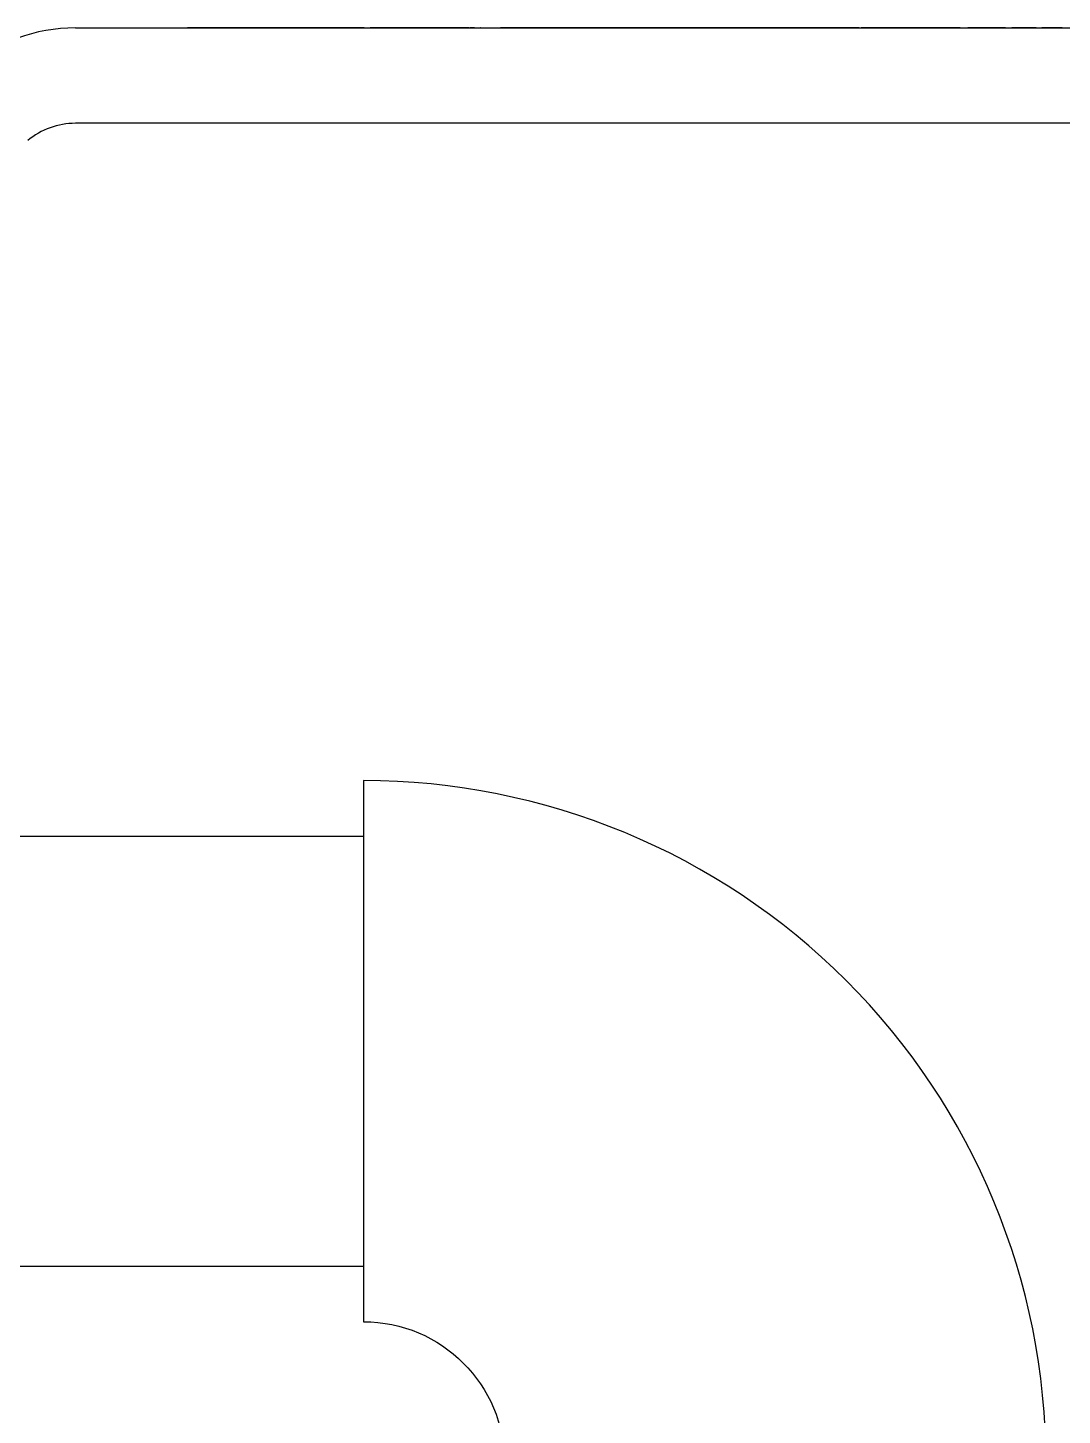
# Model space of a CAD drawing. Extents: x -2975 to 7327, y -1166 to 1029.
# Drawn here: x 5926.2 to 5975, y -152.1 to -86.6 of the extents above; entities that cross this region are included whole.
import ezdxf

# ---------------------------------------------------------------- set-up
doc = ezdxf.new("R2010")
doc.units = 0
doc.layers.add('legint', color=4, linetype='Continuous')
doc.layers.add('PLAMPING', color=5, linetype='Continuous')

# ---------------------------------------------------------------- blocks, each defined once
blk = doc.blocks.new('A$C60660C13')
at = {"layer": 'PLAMPING'}
for p, q in [((3038.204572588847, -216.9197535449402), (3092.896969874845, -216.9197535449402)), ((3043.569728670854, -216.9097535449428), (3043.492805593859, -216.9097535449428)), ((3043.492805593859, -216.9097535449428), (3043.492805593859, -216.9197535449402)), ((3043.762036363886, -216.9097535449428), (3043.569728670854, -216.9097535449428)), ((3043.569728670854, -216.9097535449428), (3043.569728670854, -216.9197535449402)), ((3044.114199824889, -216.9097535449428), (3043.762036363886, -216.9097535449428)), ((3043.762036363886, -216.9097535449428), (3043.762036363886, -216.9197535449402)), ((3044.313418574847, -216.9097535449428), (3044.114199824889, -216.9097535449428)), ((3044.114199824889, -216.9097535449428), (3044.114199824889, -216.9197535449402)), ((3044.665882516846, -216.9097535449428), (3044.313418574847, -216.9097535449428)), ((3044.313418574847, -216.9097535449428), (3044.313418574847, -216.9197535449402)), ((3044.858190209879, -216.9097535449428), (3044.665882516846, -216.9097535449428)), ((3044.665882516846, -216.9097535449428), (3044.665882516846, -216.9197535449402)), ((3044.961255113866, -216.9097535449428), (3044.858190209879, -216.9097535449428)), ((3044.858190209879, -216.9097535449428), (3044.858190209879, -216.9197535449402)), ((3045.165882516857, -216.9097535449428), (3044.961255113866, -216.9097535449428)), ((3044.961255113866, -216.9097535449428), (3044.961255113866, -216.9197535449402)), ((3045.316423382882, -216.9097535449428), (3045.165882516857, -216.9097535449428)), ((3045.165882516857, -216.9097535449428), (3045.165882516857, -216.9197535449402)), ((3045.880726266886, -216.9097535449428), (3045.316423382882, -216.9097535449428)), ((3045.316423382882, -216.9097535449428), (3045.316423382882, -216.9197535449402)), ((3046.031267132866, -216.9097535449428), (3045.880726266886, -216.9097535449428)), ((3045.880726266886, -216.9097535449428), (3045.880726266886, -216.9197535449402)), ((3046.236195016853, -216.9097535449428), (3046.031267132866, -216.9097535449428)), ((3046.031267132866, -216.9097535449428), (3046.031267132866, -216.9197535449402)), ((3046.236195016853, -216.9097535449428), (3046.236195016853, -216.9197535449402)), ((3046.242805593874, -216.9097535449428), (3046.239600465878, -216.9097535449428)), ((3046.239600465878, -216.9097535449428), (3046.239600465878, -216.9197535449402)), ((3046.482889728849, -216.9097535449428), (3046.242805593874, -216.9097535449428)), ((3046.242805593874, -216.9097535449428), (3046.242805593874, -216.9197535449402)), ((3046.798695016877, -216.9097535449428), (3046.482889728849, -216.9097535449428)), ((3046.482889728849, -216.9097535449428), (3046.482889728849, -216.9197535449402)), ((3046.850377162445, -216.9097544198085), (3046.798692782885, -216.9097544198085)), ((3046.902059654848, -216.9097535449428), (3046.850377709869, -216.9097535449428)), ((3046.850377709869, -216.9097535449428), (3046.850377709869, -216.9197535449402)), ((3047.220570016861, -216.9097535449428), (3046.902059654848, -216.9097535449428)), ((3047.454344055858, -216.9097535449428), (3047.220570016861, -216.9097535449428)), ((3047.220570016861, -216.9097535449428), (3047.220570016861, -216.9197535449402)), ((3047.838959439877, -216.9097535449428), (3047.454344055858, -216.9097535449428)), ((3047.454344055858, -216.9097535449428), (3047.454344055858, -216.9197535449402)), ((3047.838959439877, -216.9097535449428), (3047.838959439877, -216.9197535449402)), ((3047.973576625372, -216.9097544198085), (3047.838960727221, -216.9097544198085)), ((3047.973574824845, -216.9097535449428), (3047.973574824845, -216.9197535449402)), ((3048.050499995724, -216.9097544198085), (3047.973576625372, -216.9097544198085)), ((3048.492805593877, -216.9097535449428), (3048.050497901885, -216.9097535449428)), ((3048.050497901885, -216.9097535449428), (3048.050497901885, -216.9197535449402)), ((3048.685113286864, -216.9097535449428), (3048.492805593877, -216.9097535449428)), ((3048.492805593877, -216.9097535449428), (3048.492805593877, -216.9197535449402)), ((3049.127420978856, -216.9097535449428), (3048.685113286864, -216.9097535449428)), ((3048.685113286864, -216.9097535449428), (3048.685113286864, -216.9197535449402)), ((3049.127420978856, -216.9097535449428), (3049.127420978856, -216.9197535449402)), ((3049.300499995706, -216.9097544198085), (3049.127422412402, -216.9097544198085)), ((3050.300497901889, -216.9097535449428), (3049.300497901867, -216.9097535449428)), ((3049.300497901867, -216.9097535449428), (3049.300497901867, -216.9197535449402)), ((3050.300497901889, -216.9097535449428), (3050.300497901889, -216.9197535449402)), ((3050.377422412384, -216.9097544198085), (3050.300499042031, -216.9097544198085)), ((3050.377420978883, -216.9097535449428), (3050.377420978883, -216.9197535449402)), ((3050.531269153134, -216.9097544198085), (3050.377422412384, -216.9097544198085)), ((3050.723574824859, -216.9097535449428), (3050.531267132873, -216.9097535449428)), ((3050.531267132873, -216.9097535449428), (3050.531267132873, -216.9197535449402)), ((3051.075738286862, -216.9097535449428), (3050.723574824859, -216.9097535449428)), ((3050.723574824859, -216.9097535449428), (3050.723574824859, -216.9197535449402)), ((3051.274957036866, -216.9097535449428), (3051.075738286862, -216.9097535449428)), ((3051.075738286862, -216.9097535449428), (3051.075738286862, -216.9197535449402)), ((3051.627420978865, -216.9097535449428), (3051.274957036866, -216.9097535449428)), ((3051.274957036866, -216.9097535449428), (3051.274957036866, -216.9197535449402)), ((3051.819728670852, -216.9097535449428), (3051.627420978865, -216.9097535449428)), ((3051.627420978865, -216.9097535449428), (3051.627420978865, -216.9197535449402)), ((3051.819728670852, -216.9097535449428), (3051.819728670852, -216.9197535449402)), ((3051.819730838314, -216.9097544198085), (3052.108188708779, -216.9097544198085)), ((3052.300497901887, -216.9097535449428), (3052.108190209855, -216.9097535449428)), ((3052.108190209855, -216.9097535449428), (3052.108190209855, -216.9197535449402)), ((3052.628923382871, -216.9097535449428), (3052.300497901887, -216.9097535449428)), ((3052.300497901887, -216.9097535449428), (3052.300497901887, -216.9197535449402)), ((3052.628923382871, -216.9097535449428), (3052.628923382871, -216.9197535449402)), ((3053.108192523495, -216.9097544198085), (3052.628923495785, -216.9097544198085)), ((3053.20975270988, -216.9097535449428), (3053.108190209877, -216.9097535449428)), ((3053.108190209877, -216.9097535449428), (3053.108190209877, -216.9197535449402)), ((3053.59466857485, -216.9097535449428), (3053.20975270988, -216.9097535449428)), ((3053.20975270988, -216.9097535449428), (3053.20975270988, -216.9197535449402)), ((3053.685113286882, -216.9097535449428), (3053.59466857485, -216.9097535449428)), ((3053.59466857485, -216.9097535449428), (3053.59466857485, -216.9197535449402)), ((3053.915883143917, -216.9097544198085), (3053.685113032815, -216.9097544198085)), ((3053.685113286882, -216.9097535449428), (3053.685113286882, -216.9197535449402)), ((3053.915882516866, -216.9097535449428), (3053.915882516866, -216.9197535449402)), ((3054.242807467926, -216.9097544198085), (3053.915883143917, -216.9097544198085)), ((3054.242805593866, -216.9097535449428), (3054.242805593866, -216.9197535449402)), ((3054.415882516877, -216.9097535449428), (3054.242805593866, -216.9097535449428)), ((3054.954344055885, -216.9097535449428), (3054.415882516877, -216.9097535449428)), ((3054.415882516877, -216.9097535449428), (3054.415882516877, -216.9197535449402)), ((3055.28126819945, -216.9097544198085), (3054.954343875396, -216.9097544198085)), ((3054.954344055885, -216.9097535449428), (3054.954344055885, -216.9197535449402)), ((3055.281267132886, -216.9097535449428), (3055.281267132886, -216.9197535449402)), ((3055.454344055851, -216.9097535449428), (3055.281267132886, -216.9097535449428)), ((3055.454344055851, -216.9097535449428), (3055.454344055851, -216.9197535449402)), ((3055.652361949432, -216.9097544198085), (3055.454345782754, -216.9097544198085)), ((3055.652360882867, -216.9097535449428), (3055.652360882867, -216.9197535449402)), ((3055.87741955137, -216.9097544198085), (3055.652361949432, -216.9097544198085)), ((3056.011735042101, -216.9097544198085), (3055.87741955137, -216.9097544198085)), ((3055.877420978867, -216.9097535449428), (3055.877420978867, -216.9197535449402)), ((3056.319728930975, -216.9097544198085), (3056.011735042101, -216.9097544198085)), ((3056.011735882884, -216.9097535449428), (3056.011735882884, -216.9197535449402)), ((3056.319728670859, -216.9097535449428), (3056.319728670859, -216.9197535449402)), ((3056.762038310534, -216.9097544198085), (3056.319728930975, -216.9097544198085)), ((3056.762036363852, -216.9097535449428), (3056.762036363852, -216.9197535449402)), ((3056.858190209868, -216.9097535449428), (3056.809472260874, -216.9097535449428)), ((3056.809472260874, -216.9097535449428), (3056.809472260874, -216.9197535449402)), ((3057.029567696735, -216.9097535449428), (3056.858190209868, -216.9097535449428)), ((3056.858190209868, -216.9097535449428), (3056.858190209868, -216.9197535449402)), ((3057.029567696735, -216.9197535449402), (3057.029567696735, -216.9097535449428)), ((3057.029567798144, -216.9097544198085), (3057.289019664312, -216.9097544198085)), ((3057.289019664312, -216.9097544198085), (3057.32309444761, -216.9097544198085)), ((3057.335034084462, -216.9097535449428), (3057.323094229831, -216.9097535449428)), ((3057.323094229831, -216.9197535449402), (3057.323094229831, -216.9097535449428)), ((3057.335034084462, -216.9197535449402), (3057.335034084462, -216.9097535449428)), ((3057.335034450079, -216.9097544198085), (3058.258434375283, -216.9097544198085)), ((3058.27796184385, -216.9097535449428), (3058.258432430602, -216.9097535449428)), ((3058.258432430602, -216.9197535449402), (3058.258432430602, -216.9097535449428)), ((3058.842264728854, -216.9097535449428), (3058.27796184385, -216.9097535449428)), ((3058.27796184385, -216.9097535449428), (3058.27796184385, -216.9197535449402)), ((3058.992805593879, -216.9097535449428), (3058.842264728854, -216.9097535449428)), ((3058.842264728854, -216.9097535449428), (3058.842264728854, -216.9197535449402)), ((3059.012036363855, -216.9097535449428), (3058.992805593879, -216.9097535449428)), ((3058.992805593879, -216.9097535449428), (3058.992805593879, -216.9197535449402)), ((3059.152060401856, -216.9097535449428), (3059.012036363855, -216.9097535449428)), ((3059.012036363855, -216.9097535449428), (3059.012036363855, -216.9197535449402)), ((3059.536976266872, -216.9097535449428), (3059.152060401856, -216.9097535449428)), ((3059.152060401856, -216.9097535449428), (3059.152060401856, -216.9197535449402)), ((3059.550497901863, -216.9097535449428), (3059.536976266872, -216.9097535449428)), ((3059.536976266872, -216.9097535449428), (3059.536976266872, -216.9197535449402)), ((3059.74520943987, -216.9097535449428), (3059.550497901863, -216.9097535449428)), ((3059.550497901863, -216.9097535449428), (3059.550497901863, -216.9197535449402)), ((3059.838658412445, -216.9097544198085), (3059.745207866216, -216.9097544198085)), ((3060.108114322201, -216.9097544198085), (3059.838658412445, -216.9097544198085)), ((3059.838658959869, -216.9097535449428), (3059.838658959869, -216.9197535449402)), ((3060.10811407973, -216.9197535449402), (3060.10811407973, -216.9097535449428)), ((3060.108190616119, -216.9097544198085), (3060.108114322201, -216.9097544198085)), ((3060.973574824856, -216.9097535449428), (3060.108190209848, -216.9097535449428)), ((3060.108190209848, -216.9097535449428), (3060.108190209848, -216.9197535449402)), ((3061.031266292092, -216.9097544198085), (3060.97357376434, -216.9097544198085)), ((3060.973574824856, -216.9097535449428), (3060.973574824856, -216.9197535449402)), ((3061.165882516888, -216.9097535449428), (3061.031267132875, -216.9097535449428)), ((3061.031267132875, -216.9097535449428), (3061.031267132875, -216.9197535449402)), ((3061.595269282815, -216.9097544198085), (3061.165882190243, -216.9097544198085)), ((3061.165882516888, -216.9097535449428), (3061.165882516888, -216.9197535449402)), ((3062.050496181017, -216.9097544198085), (3061.595269282815, -216.9097544198085)), ((3061.595269536882, -216.9097535449428), (3061.595269536882, -216.9197535449402)), ((3062.300497901878, -216.9097535449428), (3062.050497901872, -216.9097535449428)), ((3062.050497901872, -216.9097535449428), (3062.050497901872, -216.9197535449402)), ((3062.473574824889, -216.9097535449428), (3062.300497901878, -216.9097535449428)), ((3062.300497901878, -216.9097535449428), (3062.300497901878, -216.9197535449402)), ((3062.674295978876, -216.9097535449428), (3062.473574824889, -216.9097535449428)), ((3062.473574824889, -216.9097535449428), (3062.473574824889, -216.9197535449402)), ((3062.723574824849, -216.9097535449428), (3062.674295978876, -216.9097535449428)), ((3062.674295978876, -216.9097535449428), (3062.674295978876, -216.9197535449402)), ((3062.723574824849, -216.9097535449428), (3062.723574824849, -216.9197535449402)), ((3063.152361949459, -216.9097544198085), (3062.723575671679, -216.9097544198085)), ((3063.152360882849, -216.9097535449428), (3063.152360882849, -216.9197535449402)), ((3063.502722819793, -216.9097544198085), (3063.152361949459, -216.9097544198085)), ((3063.502721459871, -216.9097535449428), (3063.502721459871, -216.9197535449402)), ((3063.608189662454, -216.9097544198085), (3063.502722819793, -216.9097544198085)), ((3063.752418597686, -216.9097544198085), (3063.608189662454, -216.9097544198085)), ((3063.608190209879, -216.9097535449428), (3063.608190209879, -216.9197535449402)), ((3064.358192523468, -216.9097544198085), (3063.752418597686, -216.9097544198085)), ((3063.75242097888, -216.9097535449428), (3063.75242097888, -216.9197535449402)), ((3064.863298382851, -216.9097535449428), (3064.358190209849, -216.9097535449428)), ((3064.358190209849, -216.9097535449428), (3064.358190209849, -216.9197535449402)), ((3065.358191569793, -216.9097544198085), (3064.863296588418, -216.9097544198085)), ((3064.863298382851, -216.9097535449428), (3064.863298382851, -216.9197535449402)), ((3065.422793574861, -216.9097535449428), (3065.358190209871, -216.9097535449428)), ((3065.358190209871, -216.9097535449428), (3065.358190209871, -216.9197535449402)), ((3065.627420978853, -216.9097535449428), (3065.422793574861, -216.9097535449428)), ((3065.422793574861, -216.9097535449428), (3065.422793574861, -216.9197535449402)), ((3065.777961843877, -216.9097535449428), (3065.627420978853, -216.9097535449428)), ((3065.627420978853, -216.9097535449428), (3065.627420978853, -216.9197535449402)), ((3066.342264728882, -216.9097535449428), (3065.777961843877, -216.9097535449428)), ((3065.777961843877, -216.9097535449428), (3065.777961843877, -216.9197535449402)), ((3066.492805593861, -216.9097535449428), (3066.342264728882, -216.9097535449428)), ((3066.342264728882, -216.9097535449428), (3066.342264728882, -216.9197535449402)), ((3066.697733478849, -216.9097535449428), (3066.492805593861, -216.9097535449428)), ((3066.492805593861, -216.9097535449428), (3066.492805593861, -216.9197535449402)), ((3066.858192523477, -216.9097544198085), (3066.697732051397, -216.9097544198085)), ((3066.697733478849, -216.9097535449428), (3066.697733478849, -216.9197535449402)), ((3067.050497901845, -216.9097535449428), (3066.858190209859, -216.9097535449428)), ((3066.858190209859, -216.9097535449428), (3066.858190209859, -216.9197535449402)), ((3067.245209439851, -216.9097535449428), (3067.050497901845, -216.9097535449428)), ((3067.050497901845, -216.9097535449428), (3067.050497901845, -216.9197535449402)), ((3067.338658412472, -216.9097544198085), (3067.245207866198, -216.9097544198085)), ((3067.621713717926, -216.9097544198085), (3067.338658412472, -216.9097544198085)), ((3067.338658959851, -216.9097535449428), (3067.338658959851, -216.9197535449402)), ((3067.78938011389, -216.9097535449428), (3067.621711843866, -216.9097535449428)), ((3068.01293780586, -216.9097535449428), (3067.78938011389, -216.9097535449428)), ((3067.78938011389, -216.9097535449428), (3067.78938011389, -216.9197535449402)), ((3068.143346459873, -216.9097535449428), (3068.01293780586, -216.9097535449428)), ((3068.01293780586, -216.9097535449428), (3068.01293780586, -216.9197535449402)), ((3068.685113286846, -216.9097535449428), (3068.143346459873, -216.9097535449428)), ((3068.143346459873, -216.9097535449428), (3068.143346459873, -216.9197535449402)), ((3069.012037356878, -216.9097544198085), (3068.685113032824, -216.9097544198085)), ((3068.685113286846, -216.9097535449428), (3068.685113286846, -216.9197535449402)), ((3069.127420978883, -216.9097535449428), (3069.012036363846, -216.9097535449428)), ((3069.012036363846, -216.9097535449428), (3069.012036363846, -216.9197535449402)), ((3069.165882516881, -216.9097535449428), (3069.127420978883, -216.9097535449428)), ((3069.127420978883, -216.9097535449428), (3069.127420978883, -216.9197535449402)), ((3069.165882516881, -216.9097535449428), (3069.165882516881, -216.9197535449402)), ((3069.338961680886, -216.9097544198085), (3069.165884097582, -216.9097544198085)), ((3069.531267132878, -216.9097535449428), (3069.338959439846, -216.9097535449428)), ((3069.338959439846, -216.9097535449428), (3069.338959439846, -216.9197535449402)), ((3070.174295978858, -216.9097535449428), (3069.531267132878, -216.9097535449428)), ((3069.531267132878, -216.9097535449428), (3069.531267132878, -216.9197535449402)), ((3070.377420978865, -216.9097535449428), (3070.174295978858, -216.9097535449428)), ((3070.174295978858, -216.9097535449428), (3070.174295978858, -216.9197535449402)), ((3070.492805593857, -216.9097535449428), (3070.377420978865, -216.9097535449428)), ((3070.377420978865, -216.9097535449428), (3070.377420978865, -216.9197535449402)), ((3070.492805593857, -216.9097535449428), (3070.492805593857, -216.9197535449402)), ((3070.627418597723, -216.9097544198085), (3070.492807467962, -216.9097544198085)), ((3071.252418597714, -216.9097544198085), (3070.627418597723, -216.9097544198085)), ((3070.627420978871, -216.9097535449428), (3070.627420978871, -216.9197535449402)), ((3071.877418597704, -216.9097544198085), (3071.252418597714, -216.9097544198085)), ((3071.252420978862, -216.9097535449428), (3071.252420978862, -216.9197535449402)), ((3072.146651747879, -216.9097535449428), (3071.877420978853, -216.9097535449428)), ((3071.877420978853, -216.9097535449428), (3071.877420978853, -216.9197535449402)), ((3072.338959439866, -216.9097535449428), (3072.146651747879, -216.9097535449428)), ((3072.146651747879, -216.9097535449428), (3072.146651747879, -216.9197535449402)), ((3072.981988286846, -216.9097535449428), (3072.338959439866, -216.9097535449428)), ((3072.338959439866, -216.9097535449428), (3072.338959439866, -216.9197535449402)), ((3073.185113286853, -216.9097535449428), (3072.981988286846, -216.9097535449428)), ((3072.981988286846, -216.9097535449428), (3072.981988286846, -216.9197535449402)), ((3073.342162211883, -216.9097544198085), (3073.185111125485, -216.9097544198085)), ((3073.185113286853, -216.9097535449428), (3073.185113286853, -216.9197535449402)), ((3073.954344829098, -216.9097544198085), (3073.342162211883, -216.9097544198085)), ((3073.342164568884, -216.9097535449428), (3073.342164568884, -216.9197535449402)), ((3073.954344055845, -216.9097535449428), (3073.954344055845, -216.9197535449402)), ((3074.634033282745, -216.9097544198085), (3073.954344829098, -216.9097544198085)), ((3074.634031555887, -216.9097535449428), (3074.634031555887, -216.9197535449402)), ((3075.18511398648, -216.9097544198085), (3074.634033282745, -216.9097544198085)), ((3075.185113286851, -216.9097535449428), (3075.185113286851, -216.9197535449402)), ((3075.271010722871, -216.9097535449428), (3075.271010722871, -216.9197535449402)), ((3075.288177569882, -216.9097544198085), (3075.271011432186, -216.9097544198085)), ((3075.492805593875, -216.9097535449428), (3075.288178189884, -216.9097535449428)), ((3075.288178189884, -216.9097535449428), (3075.288178189884, -216.9197535449402)), ((3075.643346459855, -216.9097535449428), (3075.492805593875, -216.9097535449428)), ((3075.492805593875, -216.9097535449428), (3075.492805593875, -216.9197535449402)), ((3076.207649343859, -216.9097535449428), (3075.643346459855, -216.9097535449428)), ((3075.643346459855, -216.9097535449428), (3075.643346459855, -216.9197535449402)), ((3076.358190209884, -216.9097535449428), (3076.207649343859, -216.9097535449428)), ((3076.207649343859, -216.9097535449428), (3076.207649343859, -216.9197535449402)), ((3076.563118093872, -216.9097535449428), (3076.358190209884, -216.9097535449428)), ((3076.358190209884, -216.9097535449428), (3076.358190209884, -216.9197535449402)), ((3076.665884097564, -216.9097544198085), (3076.563116153237, -216.9097544198085)), ((3076.563118093872, -216.9097535449428), (3076.563118093872, -216.9197535449402)), ((3076.665882516862, -216.9097535449428), (3076.665882516862, -216.9197535449402)), ((3077.232290347592, -216.9097544198085), (3076.665884097564, -216.9097544198085)), ((3077.23228876689, -216.9097535449428), (3077.23228876689, -216.9197535449402)), ((3077.723575671688, -216.9097544198085), (3077.232290347592, -216.9097544198085)), ((3077.877420978847, -216.9097535449428), (3077.723574824858, -216.9097535449428)), ((3077.723574824858, -216.9097535449428), (3077.723574824858, -216.9197535449402)), ((3077.877420978847, -216.9097535449428), (3077.877420978847, -216.9197535449402)), ((3077.992805593884, -216.9097535449428), (3077.877420978847, -216.9097535449428)), ((3077.992805593884, -216.9097535449428), (3077.992805593884, -216.9197535449402)), ((3078.319727023608, -216.9097544198085), (3077.992807467944, -216.9097544198085)), ((3078.429985080856, -216.9097535449428), (3078.319728670885, -216.9097535449428)), ((3078.319728670885, -216.9097535449428), (3078.319728670885, -216.9197535449402)), ((3078.840241491888, -216.9097535449428), (3078.429985080856, -216.9097535449428)), ((3078.429985080856, -216.9097535449428), (3078.429985080856, -216.9197535449402)), ((3079.947933798848, -216.9097535449428), (3078.840241491888, -216.9097535449428)), ((3078.840241491888, -216.9097535449428), (3078.840241491888, -216.9197535449402)), ((3079.947933798848, -216.9097535449428), (3079.947933798848, -216.9197535449402)), ((3080.994660717851, -216.9097535449428), (3080.31716456885, -216.9097535449428)), ((3080.31716456885, -216.9097535449428), (3080.31716456885, -216.9197535449402)), ((3082.090814564889, -216.9097535449428), (3080.994660717851, -216.9097535449428)), ((3080.994660717851, -216.9097535449428), (3080.994660717851, -216.9197535449402)), ((3082.090814564889, -216.9097535449428), (3082.090814564889, -216.9197535449402)), ((3082.590814564855, -216.9097535449428), (3082.379276102846, -216.9097535449428)), ((3082.379276102846, -216.9097535449428), (3082.379276102846, -216.9197535449402)), ((3083.309564564887, -216.9097535449428), (3082.590814564855, -216.9097535449428)), ((3082.590814564855, -216.9097535449428), (3082.590814564855, -216.9197535449402)), ((3083.533122256857, -216.9097535449428), (3083.309564564887, -216.9097535449428)), ((3083.309564564887, -216.9097535449428), (3083.309564564887, -216.9197535449402)), ((3083.533122256857, -216.9097535449428), (3083.533122256857, -216.9197535449402)), ((3083.802353025884, -216.9097535449428), (3083.802353025884, -216.9197535449402)), ((3084.269000133053, -216.9097544198085), (3083.802357753301, -216.9097544198085)), ((3084.268999660889, -216.9097535449428), (3084.268999660889, -216.9197535449402)), ((3084.763890346038, -216.9097544198085), (3084.269000133053, -216.9097544198085)), ((3092.896969874845, -221.4197535449475), (3038.204572588847, -221.4197535449475)), ((3032.396969874889, -255.0640524080936), (3051.799612319654, -255.0640524080936)), ((3032.396969874889, -275.3754546818218), (3051.799612319654, -275.3754546818218))]:
    blk.add_line(p, q, dxfattribs=at)
blk.add_lwpolyline([(3051.799612319654, -277.9903417802334, -0.4142135623730951), (3058.452553496089, -284.6432829567138), (3083.993729966686, -284.6432829567138, 0.4142135623730951), (3051.799612319654, -252.4491653096593)], format="xyb", close=True, dxfattribs=at)
for centre, radius, start, end in [((3038.204572588801, -224.9197535449102), 8.000000000000055, 90.00000000291817, 129.9999999999926), ((3038.204572588847, -224.9197535449557), 3.50000000000005, 90, 130.0000000003262)]:
    blk.add_arc(centre, radius, start, end, dxfattribs=at)

msp = doc.modelspace()

# ---------------------------------------------------------------- block references
at = {"layer": 'legint'}
msp.add_blockref('A$C60660C13', (2890.202033855679, 130.2686825707151), dxfattribs=at)

doc.saveas('drawing.dxf')
